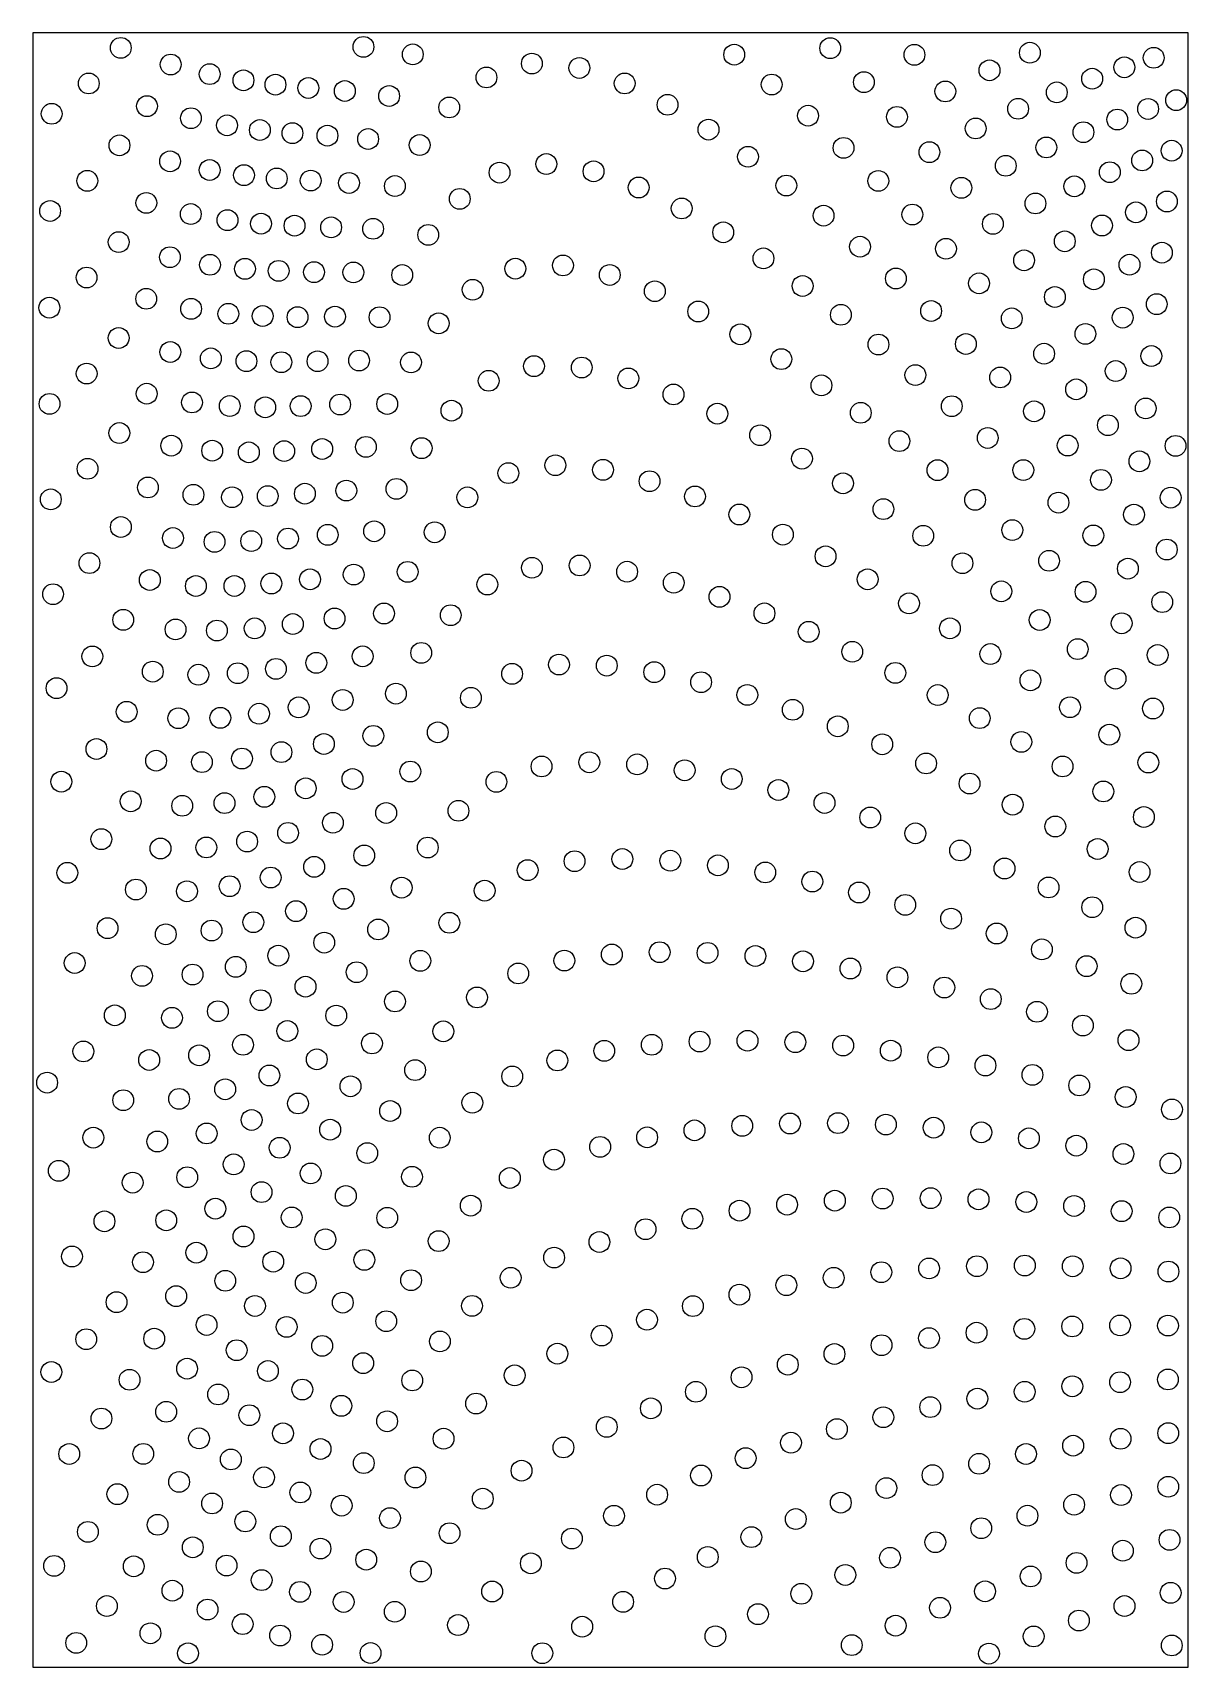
# Model space of a CAD drawing. Header units: millimetres. Extents: x 1721 to 1971, y -338 to 16.
import ezdxf

# ---------------------------------------------------------------- set-up
doc = ezdxf.new("R2010")
doc.units = ezdxf.units.MM
doc.header["$MEASUREMENT"] = 0
doc.layers.add('Défaut', color=18, linetype='Continuous', true_color=0x000000)

msp = doc.modelspace()

# ---------------------------------------------------------------- linework, layer by layer
at = {"layer": 'Défaut'}
msp.add_lwpolyline([(1721.47, -337.61), (1971.47, -337.61), (1971.47, 16), (1721.47, 16)], close=True, dxfattribs=at)
for centre in [(1740.53, 12.71), (1793.03, 12.92), (1894, 12.65), (1751.33, 9.1), (1803.7, 11.3), (1829.46, 9.31), (1839.74, 8.37), (1873.24, 11.24), (1912.22, 11.21), (1937.2, 11.66), (1957.64, 8.51), (1963.99, 10.57), (1733.6, 5.01), (1759.77, 7.03), (1767.07, 5.69), (1819.63, 6.31), (1849.54, 5.02), (1901.29, 5.29), (1928.46, 7.86), (1950.67, 6.04), (1773.99, 4.75), (1781.11, 4.04), (1789, 3.38), (1798.58, 2.3), (1881.35, 4.78), (1918.9, 3.29), (1943.02, 3.08), (1968.84, 1.4), (1725.58, -1.55), (1746.2, 0.1), (1811.58, -0.17), (1858.81, 0.4), (1889.21, -1.96), (1908.44, -2.22), (1934.65, -0.46), (1962.77, -0.5), (1755.7, -2.5), (1763.52, -4.05), (1770.62, -5.06), (1777.67, -5.74), (1867.67, -4.97), (1925.48, -4.72), (1948.78, -5.53), (1956.1, -2.79), (1740.24, -8.38), (1785.23, -6.28), (1794.04, -7.01), (1805.19, -8.31), (1896.89, -8.93), (1940.76, -8.83), (1751.19, -11.83), (1832.59, -12.42), (1876.22, -10.84), (1915.46, -9.85), (1931.98, -12.8), (1961.49, -11.64), (1967.86, -9.53), (1733.28, -16.05), (1759.75, -13.71), (1767.18, -14.83), (1774.27, -15.54), (1781.62, -16), (1822.47, -14.27), (1842.81, -14), (1904.4, -16.07), (1954.49, -14.19), (1789.9, -16.51), (1799.83, -17.18), (1852.56, -17.49), (1884.5, -17.07), (1922.38, -17.57), (1946.81, -17.25), (1725.24, -22.57), (1746.05, -20.83), (1755.67, -23.24), (1813.86, -19.95), (1861.88, -22.02), (1911.78, -23.34), (1938.4, -20.94), (1960.15, -22.87), (1966.84, -20.52), (1763.61, -24.56), (1770.87, -25.32), (1778.12, -25.75), (1786.03, -26.12), (1795.12, -26.42), (1892.57, -23.58), (1929.2, -25.37), (1952.8, -25.71), (1740.08, -29.3), (1807.04, -27.74), (1870.86, -27.19), (1900.46, -30.3), (1944.75, -29.13), (1751.16, -32.57), (1879.56, -32.83), (1919.04, -30.74), (1935.94, -33.25), (1965.76, -31.59), (1733.13, -36.97), (1759.82, -34.21), (1767.39, -35.09), (1774.67, -35.53), (1782.34, -35.81), (1790.85, -35.86), (1801.41, -36.43), (1825.89, -35.05), (1836.18, -34.35), (1846.32, -36.41), (1908.21, -37.18), (1951.04, -37.36), (1958.75, -34.2), (1816.66, -39.61), (1856.06, -39.94), (1888.03, -38.8), (1926.2, -38.23), (1725.08, -43.49), (1746.03, -41.57), (1755.74, -43.74), (1865.45, -44.32), (1915.83, -44.21), (1942.61, -41.18), (1964.64, -42.73), (1763.8, -44.81), (1771.22, -45.3), (1778.77, -45.54), (1786.87, -45.43), (1796.51, -45.56), (1809.3, -46.88), (1896.31, -45.03), (1933.28, -45.81), (1957.28, -45.64), (1740.07, -50.05), (1874.56, -49.26), (1904.44, -51.47), (1923.35, -51.35), (1949.21, -49.17), (1751.24, -53.08), (1760.01, -54.46), (1767.71, -55.06), (1775.27, -55.29), (1783.09, -55.08), (1792.08, -54.93), (1883.43, -54.62), (1940.27, -53.45), (1963.47, -53.95), (1733.14, -57.75), (1803.32, -55.33), (1829.92, -56.14), (1840.25, -56.44), (1850.33, -58.79), (1912.43, -58.07), (1930.77, -58.58), (1955.76, -57.2), (1746.14, -62.1), (1820.12, -59.31), (1860.1, -62.26), (1892.1, -60.3), (1947.21, -61.16), (1725.12, -64.3), (1755.93, -63.99), (1764.1, -64.77), (1771.77, -65.05), (1779.44, -64.78), (1787.97, -64.45), (1798.17, -64.33), (1812.07, -65.77), (1920.3, -64.81), (1962.26, -65.28), (1869.59, -66.42), (1900.61, -66.23), (1938.1, -65.91), (1954.07, -68.92), (1740.22, -70.61), (1878.84, -71.09), (1908.97, -72.35), (1928.08, -71.67), (1751.45, -73.34), (1760.31, -74.42), (1768.23, -74.79), (1775.87, -74.51), (1784.09, -74.06), (1793.56, -73.61), (1805.62, -73.88), (1887.89, -76.14), (1945.37, -73.3), (1968.71, -73.39), (1733.34, -78.34), (1824.38, -79.28), (1834.55, -77.58), (1844.86, -78.57), (1917.21, -78.64), (1935.77, -78.62), (1960.89, -76.73), (1746.4, -82.38), (1789.31, -83.06), (1800.17, -82.69), (1854.92, -81.03), (1896.77, -81.49), (1952.57, -80.75), (1725.38, -84.96), (1756.25, -83.96), (1764.6, -84.5), (1772.32, -84.25), (1780.35, -83.73), (1815.51, -84.53), (1864.75, -84.33), (1905.51, -87.07), (1925.35, -85.06), (1943.38, -85.66), (1967.66, -84.58), (1874.35, -88.23), (1959.72, -88.26), (1740.55, -90.94), (1751.81, -93.32), (1760.81, -94.15), (1768.75, -93.98), (1776.71, -93.44), (1785.3, -92.63), (1795.34, -91.86), (1808.44, -92.08), (1883.76, -92.58), (1914.12, -92.84), (1933.39, -91.6), (1950.92, -92.77), (1893, -97.28), (1966.81, -95.82), (1733.75, -98.75), (1790.92, -101.23), (1802.59, -100.64), (1829.47, -99.75), (1839.79, -99.25), (1850.06, -100.61), (1922.61, -98.78), (1941.35, -98.24), (1958.4, -99.94), (1746.81, -102.4), (1756.77, -103.7), (1765.11, -103.69), (1773.11, -103.16), (1781.47, -102.26), (1819.82, -103.37), (1860.15, -102.99), (1902.09, -102.25), (1725.88, -105.48), (1870.05, -106.04), (1911.05, -107.46), (1931.01, -104.86), (1949.24, -104.96), (1965.82, -107.18), (1741.06, -111.02), (1786.77, -110.73), (1797.48, -109.65), (1811.91, -110.02), (1879.78, -109.62), (1939.32, -111.05), (1957.06, -111.76), (1752.37, -113.09), (1761.32, -113.34), (1769.5, -112.87), (1777.75, -111.93), (1889.35, -113.61), (1919.9, -112.86), (1734.37, -118.93), (1792.85, -118.92), (1805.52, -118.17), (1898.77, -117.92), (1928.65, -118.42), (1947.55, -117.35), (1964.83, -118.63), (1747.45, -122.22), (1774.09, -121.63), (1782.82, -120.32), (1835.32, -120.7), (1845.67, -120.92), (1855.93, -122.34), (1726.63, -125.8), (1757.31, -122.89), (1765.84, -122.57), (1825.18, -122.7), (1866.07, -124.51), (1908.08, -122.49), (1937.31, -124.11), (1955.72, -123.73), (1788.54, -128.35), (1800.05, -126.98), (1816.27, -127.88), (1876.06, -127.26), (1917.26, -127.29), (1741.81, -130.92), (1752.98, -132.31), (1762.06, -132.22), (1770.44, -131.33), (1779.01, -129.96), (1885.91, -130.47), (1926.35, -132.28), (1945.88, -129.93), (1963.82, -130.2), (1795.17, -136.12), (1809.11, -135.35), (1895.64, -134.05), (1954.39, -135.86), (1735.26, -138.96), (1775.28, -139.63), (1784.46, -137.88), (1905.25, -137.94), (1935.34, -137.43), (1748.17, -141.49), (1758.08, -141.79), (1766.75, -141.02), (1831.56, -142.73), (1841.88, -141.83), (1852.23, -142.29), (1862.51, -143.56), (1914.75, -142.08), (1944.26, -142.73), (1962.83, -141.88), (1727.67, -146.03), (1790.66, -145.45), (1803.16, -143.84), (1821.79, -146.07), (1872.7, -145.44), (1924.15, -146.44), (1742.68, -150.28), (1762.97, -150.67), (1771.58, -149.31), (1780.54, -147.47), (1882.79, -147.83), (1892.77, -150.63), (1953.09, -148.14), (1753.82, -151.24), (1797.94, -152.79), (1813.58, -152.33), (1902.65, -153.78), (1933.47, -151), (1961.86, -153.67), (1776.72, -157.11), (1786.42, -154.91), (1912.43, -157.21), (1942.69, -155.72), (1736.33, -158.46), (1749.12, -160.48), (1759.03, -160.26), (1767.86, -158.99), (1806.94, -160.28), (1922.11, -160.9), (1951.85, -160.59), (1782.36, -164.45), (1793.19, -162), (1838.7, -163.23), (1849.04, -162.76), (1859.4, -163.13), (1869.71, -164.13), (1931.71, -164.81), (1728.97, -165.75), (1772.96, -166.77), (1828.54, -165.17), (1879.95, -165.66), (1890.13, -167.64), (1960.93, -165.58), (1743.8, -169.37), (1754.84, -169.74), (1764.08, -168.64), (1788.75, -171.37), (1801.28, -168.96), (1819.24, -169.6), (1900.22, -170), (1941.23, -168.91), (1778.44, -174.04), (1910.23, -172.68), (1950.68, -173.19), (1737.66, -177.72), (1750.26, -179.04), (1760.17, -178.24), (1769.2, -176.43), (1796.21, -178), (1811.61, -176.55), (1920.16, -175.65), (1930.01, -178.87), (1960.05, -177.61), (1784.54, -180.84), (1939.79, -182.31), (1730.56, -185.26), (1765.41, -186.08), (1774.6, -183.67), (1805.32, -184.78), (1836.48, -184.73), (1846.76, -183.41), (1857.11, -182.92), (1867.47, -183.06), (1877.82, -183.74), (1888.12, -184.89), (1949.49, -185.94), (1745.13, -188.04), (1756.05, -187.75), (1791.54, -187.25), (1826.51, -187.51), (1898.37, -186.44), (1908.55, -188.34), (1780.49, -190.38), (1817.59, -192.7), (1918.68, -190.56), (1928.74, -193.06), (1959.13, -189.75), (1739.24, -196.57), (1761.53, -195.69), (1770.8, -193.31), (1787.13, -196.63), (1799.84, -193.57), (1938.73, -195.81), (1751.6, -197.11), (1776.56, -199.97), (1810.3, -200.04), (1948.66, -198.78), (1766.98, -202.95), (1794.86, -202.65), (1855.4, -202.95), (1865.74, -202.24), (1876.11, -202.07), (1886.47, -202.38), (1896.8, -203.11), (1958.53, -201.95), (1732.44, -204.38), (1746.67, -206.23), (1757.47, -205.23), (1782.93, -206.1), (1834.97, -206.33), (1845.12, -204.25), (1907.11, -204.22), (1917.37, -205.67), (1772.68, -209.59), (1804.2, -208.42), (1825.21, -209.79), (1927.59, -207.43), (1937.75, -209.46), (1724.59, -211.13), (1763.11, -212.57), (1790.22, -211.92), (1947.87, -211.74), (1957.92, -214.24), (1741.06, -214.94), (1753.15, -214.65), (1778.87, -215.64), (1798.8, -217.27), (1816.59, -215.48), (1967.93, -216.93), (1768.83, -219.21), (1785.82, -221.31), (1864.64, -221.46), (1874.96, -220.48), (1885.31, -219.97), (1895.68, -219.89), (1906.04, -220.21), (1916.38, -220.88), (1734.59, -223.03), (1748.42, -223.87), (1759.11, -222.13), (1809.53, -223.05), (1854.39, -222.97), (1926.7, -221.89), (1936.98, -223.19), (1947.23, -224.76), (1774.9, -225.22), (1793.85, -226.37), (1834.25, -227.79), (1844.23, -225.03), (1957.43, -226.57), (1727.12, -230.21), (1754.9, -231.6), (1764.95, -228.82), (1781.6, -230.77), (1803.53, -231.5), (1824.69, -231.77), (1967.6, -228.61), (1743.09, -232.76), (1770.98, -234.81), (1760.99, -238.4), (1789.21, -235.64), (1816.25, -237.74), (1874.39, -238.83), (1884.67, -237.53), (1895, -236.67), (1905.36, -236.21), (1915.72, -236.12), (1926.08, -236.38), (1936.43, -236.95), (1946.76, -237.81), (1957.06, -238.94), (1736.99, -241.14), (1750.36, -240.92), (1777.51, -240.3), (1798.17, -240.37), (1864.17, -240.59), (1967.34, -240.3), (1767.08, -244.42), (1784.79, -245.02), (1809.29, -245.41), (1844.07, -245.61), (1854.06, -242.84), (1729.96, -248.74), (1756.88, -247.91), (1793.22, -249.47), (1834.27, -248.98), (1745.33, -249.98), (1773.51, -249.86), (1905.05, -252.14), (1915.39, -251.32), (1925.74, -250.84), (1936.1, -250.7), (1946.47, -250.86), (1956.82, -251.3), (1967.17, -252), (1763.13, -254), (1780.54, -254.47), (1803.33, -253.88), (1824.88, -253.34), (1884.52, -254.96), (1894.76, -253.35), (1739.61, -258.62), (1752.51, -257.32), (1769.55, -259.44), (1788.55, -258.72), (1816.52, -259.43), (1864.29, -259.47), (1874.36, -256.99), (1759.09, -263.55), (1797.95, -262.74), (1854.36, -262.42), (1946.35, -263.87), (1956.71, -263.65), (1967.07, -263.69), (1733.05, -266.64), (1747.76, -266.52), (1776.41, -263.98), (1809.57, -267.11), (1844.57, -265.84), (1915.36, -266.4), (1925.66, -265.23), (1935.99, -264.4), (1765.59, -269.02), (1784.09, -268.08), (1834.98, -269.76), (1894.92, -269.84), (1905.11, -267.93), (1725.51, -273.73), (1754.87, -273.01), (1772.36, -273.52), (1792.96, -271.82), (1825.74, -274.46), (1884.82, -272.15), (1742.42, -275.41), (1779.8, -277.52), (1803.57, -275.56), (1864.94, -278.01), (1874.82, -274.87), (1936.08, -278), (1946.38, -276.82), (1956.71, -275.94), (1967.06, -275.34), (1761.58, -278.58), (1788.24, -281.05), (1817.39, -280.56), (1855.21, -281.59), (1915.63, -281.33), (1925.83, -279.49), (1736.34, -283.8), (1750.35, -282.34), (1768.35, -283.08), (1798.15, -284.39), (1905.49, -283.52), (1757.46, -288.09), (1775.62, -287), (1810.36, -288.16), (1845.66, -285.61), (1895.45, -286.08), (1956.82, -288.18), (1967.12, -286.96), (1729.37, -291.46), (1745.39, -291.44), (1783.73, -290.39), (1836.29, -290.05), (1885.51, -289.03), (1936.36, -291.47), (1946.56, -289.67), (1764.34, -292.64), (1793.09, -293.44), (1827.23, -295.07), (1875.7, -292.37), (1926.21, -293.59), (1753.14, -297.51), (1771.52, -296.53), (1804.28, -296.55), (1866.04, -296.12), (1906.16, -298.84), (1916.14, -296.04), (1967.12, -298.55), (1739.79, -300.16), (1760.28, -302.17), (1779.38, -299.79), (1788.3, -302.63), (1818.84, -301.14), (1856.55, -300.27), (1896.29, -302), (1946.76, -302.44), (1956.91, -300.35), (1767.46, -306.06), (1798.76, -305.33), (1847.23, -304.83), (1886.55, -305.54), (1936.67, -304.82), (1733.41, -308.32), (1748.49, -306.78), (1775.15, -309.26), (1811.66, -308.6), (1838.12, -309.76), (1876.95, -309.45), (1926.67, -307.52), (1756.1, -311.66), (1783.72, -311.93), (1916.75, -310.55), (1957.32, -312.39), (1967.41, -310.05), (1726.11, -315.67), (1743.33, -315.77), (1763.41, -315.6), (1793.62, -314.33), (1805.45, -316.89), (1829.25, -315.12), (1867.51, -313.74), (1906.95, -313.92), (1947.29, -315.02), (1771, -318.75), (1858.26, -318.41), (1897.27, -317.63), (1937.35, -317.95), (1751.7, -321.04), (1779.3, -321.3), (1788.74, -323.47), (1820.87, -321.21), (1849.2, -323.45), (1887.74, -321.7), (1927.5, -321.18), (1967.64, -321.5), (1737.52, -324.36), (1759.3, -325.12), (1799.81, -325.59), (1878.37, -326.12), (1917.76, -324.73), (1947.8, -327.5), (1957.67, -324.36), (1746.95, -330.25), (1766.89, -328.27), (1775, -330.74), (1813.48, -328.47), (1840.34, -328.83), (1869.17, -330.9), (1908.15, -328.6), (1938.01, -330.93), (1730.89, -332.33), (1755.07, -334.58), (1784.08, -332.73), (1794.56, -334.53), (1831.71, -334.56), (1898.67, -332.81), (1967.9, -332.88), (1928.34, -334.65)]:
    msp.add_circle(centre, 2.25, dxfattribs=at)

doc.saveas('drawing.dxf')
